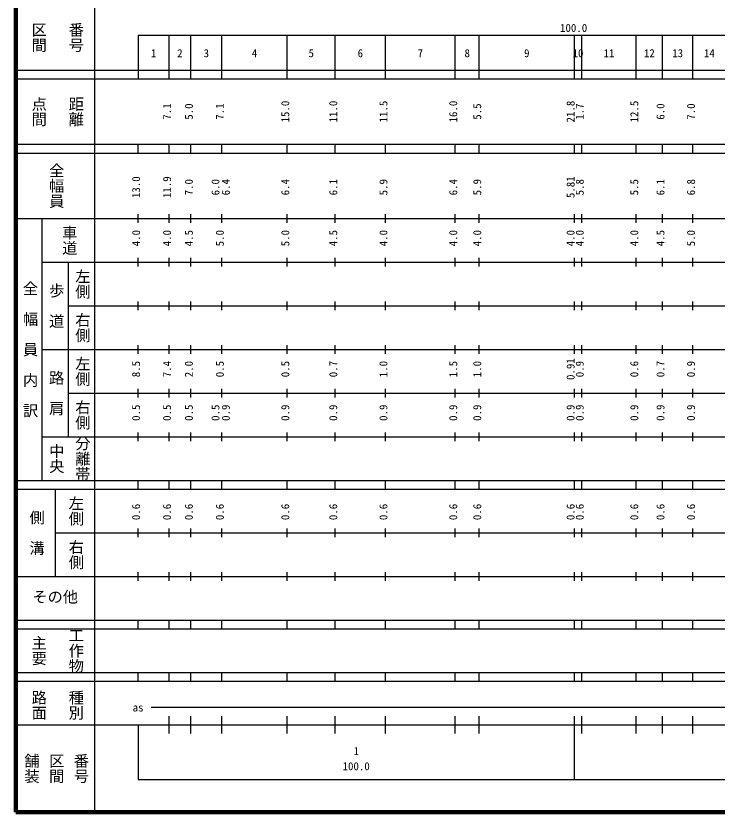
# Model space of a CAD drawing. Units: millimetres on the paper. Extents: x 40 to 680, y 20 to 380.
# Drawn here: x 40 to 200.7, y 20 to 202.4 of the extents above; entities that cross this region are included whole.
import ezdxf
from ezdxf.enums import TextEntityAlignment as Align

# ---------------------------------------------------------------- set-up
doc = ezdxf.new("R2010")
doc.units = ezdxf.units.MM
doc.layers.add('M-TTL', color=2, linetype='Continuous', lineweight=140)
doc.layers.add('M-TTL-BAND', color=7, linetype='Continuous', lineweight=25)
doc.styles.add('@ＭＳ ゴシック', font='')
doc.styles.add('ＭＳ ゴシック', font='')
doc.styles.get('@ＭＳ ゴシック').set_extended_font_data('@MS Gothic')
doc.styles.get('ＭＳ ゴシック').set_extended_font_data('MS Gothic')

msp = doc.modelspace()

# ---------------------------------------------------------------- linework, layer by layer
at = {"layer": 'M-TTL'}
for p, q in [((40, 380), (40, 20)), ((40, 20), (680, 20))]:
    msp.add_line(p, q, dxfattribs=at)
at = {"layer": 'M-TTL-BAND'}
for p, q in [((58, 370), (58, 20)), ((68, 198), (579, 198)), ((68, 198), (68, 188)), ((75.1, 188), (75.1, 198)), ((80.1, 188), (80.1, 198)), ((87.2, 188), (87.2, 198)), ((102.2, 188), (102.2, 198)), ((113.2, 188), (113.2, 198)), ((124.7, 188), (124.7, 198)), ((140.7, 188), (140.7, 198)), ((146.2, 188), (146.2, 198)), ((168, 188), (168, 198)), ((169.7, 188), (169.7, 198)), ((182.2, 188), (182.2, 198)), ((188.2, 188), (188.2, 198)), ((195.2, 188), (195.2, 198)), ((40, 190), (579, 190)), ((40, 188), (579, 188)), ((40, 173), (579, 173)), ((68, 171), (68, 173)), ((75.1, 171), (75.1, 173)), ((80.1, 171), (80.1, 173)), ((87.2, 171), (87.2, 173)), ((102.2, 171), (102.2, 173)), ((113.2, 171), (113.2, 173)), ((124.7, 171), (124.7, 173)), ((140.7, 171), (140.7, 173)), ((146.2, 171), (146.2, 173)), ((168, 171), (168, 173)), ((169.7, 171), (169.7, 173)), ((182.2, 171), (182.2, 173)), ((188.2, 171), (188.2, 173)), ((195.2, 171), (195.2, 173)), ((40, 171), (579, 171)), ((68, 155), (68, 157)), ((75.1, 155), (75.1, 157)), ((80.1, 155), (80.1, 157)), ((87.2, 155), (87.2, 157)), ((102.2, 155), (102.2, 157)), ((113.2, 155), (113.2, 157)), ((124.7, 155), (124.7, 157)), ((140.7, 155), (140.7, 157)), ((146.2, 155), (146.2, 157)), ((168, 155), (168, 157)), ((169.7, 155), (169.7, 157)), ((182.2, 155), (182.2, 157)), ((188.2, 155), (188.2, 157)), ((195.2, 155), (195.2, 157)), ((40, 156), (579, 156)), ((46, 96), (46, 156)), ((46, 146), (579, 146)), ((52, 146), (52, 106)), ((68, 145), (68, 147)), ((75.1, 145), (75.1, 147)), ((80.1, 145), (80.1, 147)), ((87.2, 145), (87.2, 147)), ((102.2, 145), (102.2, 147)), ((113.2, 145), (113.2, 147)), ((124.7, 145), (124.7, 147)), ((140.7, 145), (140.7, 147)), ((146.2, 145), (146.2, 147)), ((168, 145), (168, 147)), ((169.7, 145), (169.7, 147)), ((182.2, 145), (182.2, 147)), ((188.2, 145), (188.2, 147)), ((195.2, 145), (195.2, 147)), ((68, 135), (68, 137)), ((75.1, 135), (75.1, 137)), ((80.1, 135), (80.1, 137)), ((87.2, 135), (87.2, 137)), ((102.2, 135), (102.2, 137)), ((113.2, 135), (113.2, 137)), ((124.7, 135), (124.7, 137)), ((140.7, 135), (140.7, 137)), ((146.2, 135), (146.2, 137)), ((168, 135), (168, 137)), ((169.7, 135), (169.7, 137)), ((182.2, 135), (182.2, 137)), ((188.2, 135), (188.2, 137)), ((195.2, 135), (195.2, 137)), ((52, 136), (579, 136)), ((46, 126), (579, 126)), ((68, 125), (68, 127)), ((75.1, 125), (75.1, 127)), ((80.1, 125), (80.1, 127)), ((87.2, 125), (87.2, 127)), ((102.2, 125), (102.2, 127)), ((113.2, 125), (113.2, 127)), ((124.7, 125), (124.7, 127)), ((140.7, 125), (140.7, 127)), ((146.2, 125), (146.2, 127)), ((168, 125), (168, 127)), ((169.7, 125), (169.7, 127)), ((182.2, 125), (182.2, 127)), ((188.2, 125), (188.2, 127)), ((195.2, 125), (195.2, 127)), ((68, 115), (68, 117)), ((75.1, 115), (75.1, 117)), ((80.1, 115), (80.1, 117)), ((87.2, 115), (87.2, 117)), ((102.2, 115), (102.2, 117)), ((113.2, 115), (113.2, 117)), ((124.7, 115), (124.7, 117)), ((140.7, 115), (140.7, 117)), ((146.2, 115), (146.2, 117)), ((168, 115), (168, 117)), ((169.7, 115), (169.7, 117)), ((182.2, 115), (182.2, 117)), ((188.2, 115), (188.2, 117)), ((195.2, 115), (195.2, 117)), ((52, 116), (579, 116)), ((46, 106), (579, 106)), ((68, 105), (68, 107)), ((75.1, 105), (75.1, 107)), ((80.1, 105), (80.1, 107)), ((87.2, 105), (87.2, 107)), ((102.2, 105), (102.2, 107)), ((113.2, 105), (113.2, 107)), ((124.7, 105), (124.7, 107)), ((140.7, 105), (140.7, 107)), ((146.2, 105), (146.2, 107)), ((168, 105), (168, 107)), ((169.7, 105), (169.7, 107)), ((182.2, 105), (182.2, 107)), ((188.2, 105), (188.2, 107)), ((195.2, 105), (195.2, 107)), ((40, 96), (579, 96)), ((68, 94), (68, 96)), ((75.1, 94), (75.1, 96)), ((80.1, 94), (80.1, 96)), ((87.2, 94), (87.2, 96)), ((102.2, 94), (102.2, 96)), ((113.2, 94), (113.2, 96)), ((124.7, 94), (124.7, 96)), ((140.7, 94), (140.7, 96)), ((146.2, 94), (146.2, 96)), ((168, 94), (168, 96)), ((169.7, 94), (169.7, 96)), ((182.2, 94), (182.2, 96)), ((188.2, 94), (188.2, 96)), ((195.2, 94), (195.2, 96)), ((40, 94), (579, 94)), ((49, 94), (49, 74)), ((49, 84), (579, 84)), ((68, 83), (68, 85)), ((75.1, 83), (75.1, 85)), ((80.1, 83), (80.1, 85)), ((87.2, 83), (87.2, 85)), ((102.2, 83), (102.2, 85)), ((113.2, 83), (113.2, 85)), ((124.7, 83), (124.7, 85)), ((140.7, 83), (140.7, 85)), ((146.2, 83), (146.2, 85)), ((168, 83), (168, 85)), ((169.7, 83), (169.7, 85)), ((182.2, 83), (182.2, 85)), ((188.2, 83), (188.2, 85)), ((195.2, 83), (195.2, 85)), ((68, 73), (68, 75)), ((75.1, 73), (75.1, 75)), ((80.1, 73), (80.1, 75)), ((87.2, 73), (87.2, 75)), ((102.2, 73), (102.2, 75)), ((113.2, 73), (113.2, 75)), ((124.7, 73), (124.7, 75)), ((140.7, 73), (140.7, 75)), ((146.2, 73), (146.2, 75)), ((168, 73), (168, 75)), ((169.7, 73), (169.7, 75)), ((182.2, 73), (182.2, 75)), ((188.2, 73), (188.2, 75)), ((195.2, 73), (195.2, 75)), ((40, 74), (579, 74)), ((40, 64), (579, 64)), ((68, 62), (68, 64)), ((75.1, 62), (75.1, 64)), ((80.1, 62), (80.1, 64)), ((87.2, 62), (87.2, 64)), ((102.2, 62), (102.2, 64)), ((113.2, 62), (113.2, 64)), ((124.7, 62), (124.7, 64)), ((140.7, 62), (140.7, 64)), ((146.2, 62), (146.2, 64)), ((168, 62), (168, 64)), ((169.7, 62), (169.7, 64)), ((182.2, 62), (182.2, 64)), ((188.2, 62), (188.2, 64)), ((195.2, 62), (195.2, 64)), ((40, 62), (579, 62)), ((40, 52), (579, 52)), ((68, 50), (68, 52)), ((75.1, 50), (75.1, 52)), ((80.1, 50), (80.1, 52)), ((87.2, 50), (87.2, 52)), ((102.2, 50), (102.2, 52)), ((113.2, 50), (113.2, 52)), ((124.7, 50), (124.7, 52)), ((140.7, 50), (140.7, 52)), ((146.2, 50), (146.2, 52)), ((168, 50), (168, 52)), ((169.7, 50), (169.7, 52)), ((182.2, 50), (182.2, 52)), ((188.2, 50), (188.2, 52)), ((195.2, 50), (195.2, 52)), ((40, 50), (579, 50)), ((71, 44), (565, 44)), ((75.1, 38), (75.1, 42)), ((80.1, 38), (80.1, 42)), ((87.2, 38), (87.2, 42)), ((102.2, 38), (102.2, 42)), ((113.2, 38), (113.2, 42)), ((124.7, 38), (124.7, 42)), ((140.7, 38), (140.7, 42)), ((146.2, 38), (146.2, 42)), ((168, 27.5), (168, 42)), ((169.7, 38), (169.7, 42)), ((182.2, 38), (182.2, 42)), ((188.2, 38), (188.2, 42)), ((195.2, 38), (195.2, 42)), ((40, 40), (579, 40)), ((68, 40), (68, 27.5)), ((68, 27.5), (579, 27.5))]:
    msp.add_line(p, q, dxfattribs=at)

# ---------------------------------------------------------------- texts
for s, height, rotation, style, p in [('番号', 2.566, 270, '@ＭＳ ゴシック', (51.75, 201)), ('区間', 2.566, 270, '@ＭＳ ゴシック', (43.25, 201)), ('点間', 2.566, 270, '@ＭＳ ゴシック', (43.25, 184)), ('距離', 2.566, 270, '@ＭＳ ゴシック', (51.75, 184)), ('15.0', 1.833, 90, 'ＭＳ ゴシック', (103.2, 178)), ('11.0', 1.833, 90, 'ＭＳ ゴシック', (114.2, 178)), ('11.5', 1.833, 90, 'ＭＳ ゴシック', (125.7, 178)), ('16.0', 1.833, 90, 'ＭＳ ゴシック', (141.7, 178)), ('21.8', 1.833, 90, 'ＭＳ ゴシック', (168.6, 178)), ('12.5', 1.833, 90, 'ＭＳ ゴシック', (183.2, 178)), ('7.1', 1.833, 90, 'ＭＳ ゴシック', (76.1, 178.625)), ('5.0', 1.833, 90, 'ＭＳ ゴシック', (81.1, 178.625)), ('7.1', 1.833, 90, 'ＭＳ ゴシック', (88.2, 178.625)), ('5.5', 1.833, 90, 'ＭＳ ゴシック', (147.2, 178.625)), ('1.7', 1.833, 90, 'ＭＳ ゴシック', (170.7, 178.625)), ('6.0', 1.833, 90, 'ＭＳ ゴシック', (189.2, 178.625)), ('7.0', 1.833, 90, 'ＭＳ ゴシック', (196.2, 178.625)), ('全幅員', 2.566, 270, '@ＭＳ ゴシック', (47.25, 168.75)), ('13.0', 1.833, 90, 'ＭＳ ゴシック', (69, 160.674)), ('11.9', 1.833, 90, 'ＭＳ ゴシック', (76.1, 160.674)), ('7.0', 1.833, 90, 'ＭＳ ゴシック', (81.1, 161.299)), ('6.0', 1.833, 90, 'ＭＳ ゴシック', (87.2, 161.299)), ('6.4', 1.833, 90, 'ＭＳ ゴシック', (89.57, 161.299)), ('6.4', 1.833, 90, 'ＭＳ ゴシック', (103.2, 161.299)), ('6.1', 1.833, 90, 'ＭＳ ゴシック', (114.2, 161.299)), ('5.9', 1.833, 90, 'ＭＳ ゴシック', (125.7, 161.299)), ('6.4', 1.833, 90, 'ＭＳ ゴシック', (141.7, 161.299)), ('5.9', 1.833, 90, 'ＭＳ ゴシック', (147.2, 161.299)), ('5.81', 1.833, 90, 'ＭＳ ゴシック', (168.6, 160.674)), ('5.8', 1.833, 90, 'ＭＳ ゴシック', (170.7, 161.299)), ('5.5', 1.833, 90, 'ＭＳ ゴシック', (183.2, 161.299)), ('6.1', 1.833, 90, 'ＭＳ ゴシック', (189.2, 161.299)), ('6.8', 1.833, 90, 'ＭＳ ゴシック', (196.2, 161.299)), ('車道', 2.566, 270, '@ＭＳ ゴシック', (50.25, 154.5)), ('4.0', 1.833, 90, 'ＭＳ ゴシック', (69, 149.625)), ('4.0', 1.833, 90, 'ＭＳ ゴシック', (76.1, 149.625)), ('5.0', 1.833, 90, 'ＭＳ ゴシック', (88.2, 149.625)), ('5.0', 1.833, 90, 'ＭＳ ゴシック', (103.2, 149.625)), ('4.0', 1.833, 90, 'ＭＳ ゴシック', (125.7, 149.625)), ('4.0', 1.833, 90, 'ＭＳ ゴシック', (141.7, 149.625)), ('4.0', 1.833, 90, 'ＭＳ ゴシック', (147.2, 149.625)), ('4.0', 1.833, 90, 'ＭＳ ゴシック', (168.6, 149.625)), ('4.0', 1.833, 90, 'ＭＳ ゴシック', (170.7, 149.625)), ('4.0', 1.833, 90, 'ＭＳ ゴシック', (183.2, 149.625)), ('5.0', 1.833, 90, 'ＭＳ ゴシック', (196.2, 149.625)), ('4.5', 1.833, 90, 'ＭＳ ゴシック', (81.1, 149.625)), ('4.5', 1.833, 90, 'ＭＳ ゴシック', (114.2, 149.625)), ('4.5', 1.833, 90, 'ＭＳ ゴシック', (189.2, 149.625)), ('左側', 2.566, 270, '@ＭＳ ゴシック', (53.25, 144.5)), ('全\u3000幅\u3000員\u3000内\u3000訳', 2.566, 270, '@ＭＳ ゴシック', (41.25, 141.75)), ('歩\u3000道', 2.566, 270, '@ＭＳ ゴシック', (47.25, 141.25)), ('右側', 2.566, 270, '@ＭＳ ゴシック', (53.25, 134.5)), ('左側', 2.566, 270, '@ＭＳ ゴシック', (53.25, 124.5)), ('8.5', 1.833, 90, 'ＭＳ ゴシック', (69, 119.625)), ('7.4', 1.833, 90, 'ＭＳ ゴシック', (76.1, 119.625)), ('2.0', 1.833, 90, 'ＭＳ ゴシック', (81.1, 119.625)), ('0.5', 1.833, 90, 'ＭＳ ゴシック', (88.2, 119.625)), ('0.5', 1.833, 90, 'ＭＳ ゴシック', (103.2, 119.625)), ('0.7', 1.833, 90, 'ＭＳ ゴシック', (114.2, 119.625)), ('1.0', 1.833, 90, 'ＭＳ ゴシック', (125.7, 119.625)), ('1.5', 1.833, 90, 'ＭＳ ゴシック', (141.7, 119.625)), ('1.0', 1.833, 90, 'ＭＳ ゴシック', (147.2, 119.625)), ('0.91', 1.833, 90, 'ＭＳ ゴシック', (168.6, 119)), ('0.9', 1.833, 90, 'ＭＳ ゴシック', (170.7, 119.625)), ('0.6', 1.833, 90, 'ＭＳ ゴシック', (183.2, 119.625)), ('0.7', 1.833, 90, 'ＭＳ ゴシック', (189.2, 119.625)), ('0.9', 1.833, 90, 'ＭＳ ゴシック', (196.2, 119.625)), ('路\u3000肩', 2.566, 270, '@ＭＳ ゴシック', (47.25, 121.25)), ('右側', 2.566, 270, '@ＭＳ ゴシック', (53.25, 114.5)), ('0.5', 1.833, 90, 'ＭＳ ゴシック', (69, 109.625)), ('0.5', 1.833, 90, 'ＭＳ ゴシック', (76.1, 109.625)), ('0.5', 1.833, 90, 'ＭＳ ゴシック', (81.1, 109.625)), ('0.5', 1.833, 90, 'ＭＳ ゴシック', (87.2, 109.625)), ('0.9', 1.833, 90, 'ＭＳ ゴシック', (89.57, 109.625)), ('0.9', 1.833, 90, 'ＭＳ ゴシック', (103.2, 109.625)), ('0.9', 1.833, 90, 'ＭＳ ゴシック', (114.2, 109.625)), ('0.9', 1.833, 90, 'ＭＳ ゴシック', (125.7, 109.625)), ('0.9', 1.833, 90, 'ＭＳ ゴシック', (141.7, 109.625)), ('0.9', 1.833, 90, 'ＭＳ ゴシック', (147.2, 109.625)), ('0.9', 1.833, 90, 'ＭＳ ゴシック', (168.6, 109.625)), ('0.9', 1.833, 90, 'ＭＳ ゴシック', (170.7, 109.625)), ('0.9', 1.833, 90, 'ＭＳ ゴシック', (183.2, 109.625)), ('0.9', 1.833, 90, 'ＭＳ ゴシック', (189.2, 109.625)), ('0.9', 1.833, 90, 'ＭＳ ゴシック', (196.2, 109.625)), ('分離帯', 2.566, 270, '@ＭＳ ゴシック', (53.25, 106.25)), ('中央', 2.566, 270, '@ＭＳ ゴシック', (47.25, 104.5)), ('左側', 2.566, 270, '@ＭＳ ゴシック', (51.75, 92.5)), ('0.6', 1.833, 90, 'ＭＳ ゴシック', (69, 86.889)), ('0.6', 1.833, 90, 'ＭＳ ゴシック', (76.1, 86.889)), ('0.6', 1.833, 90, 'ＭＳ ゴシック', (81.1, 86.889)), ('0.6', 1.833, 90, 'ＭＳ ゴシック', (88.2, 86.889)), ('0.6', 1.833, 90, 'ＭＳ ゴシック', (103.2, 86.889)), ('0.6', 1.833, 90, 'ＭＳ ゴシック', (114.2, 86.889)), ('0.6', 1.833, 90, 'ＭＳ ゴシック', (125.7, 86.889)), ('0.6', 1.833, 90, 'ＭＳ ゴシック', (141.7, 86.889)), ('0.6', 1.833, 90, 'ＭＳ ゴシック', (147.2, 86.889)), ('0.6', 1.833, 90, 'ＭＳ ゴシック', (168.6, 86.889)), ('0.6', 1.833, 90, 'ＭＳ ゴシック', (170.7, 86.889)), ('0.6', 1.833, 90, 'ＭＳ ゴシック', (183.2, 86.889)), ('0.6', 1.833, 90, 'ＭＳ ゴシック', (189.2, 86.889)), ('0.6', 1.833, 90, 'ＭＳ ゴシック', (196.2, 86.889)), ('側\u3000溝', 2.566, 270, '@ＭＳ ゴシック', (42.75, 89.25)), ('右側', 2.566, 270, '@ＭＳ ゴシック', (51.75, 82.5)), ('主要', 2.566, 270, '@ＭＳ ゴシック', (43.25, 60.5)), ('工作物', 2.566, 270, '@ＭＳ ゴシック', (51.75, 62.25)), ('路面', 2.566, 270, '@ＭＳ ゴシック', (43.25, 48)), ('種別', 2.566, 270, '@ＭＳ ゴシック', (51.75, 48)), ('舗装', 2.566, 270, '@ＭＳ ゴシック', (41.583, 33.5)), ('区間', 2.566, 270, '@ＭＳ ゴシック', (47.25, 33.5)), ('番号', 2.566, 270, '@ＭＳ ゴシック', (52.917, 33.5))]:
    msp.add_text(s, height=height, rotation=rotation, dxfattribs=dict(at, style=style)).set_placement(p, align=Align.BOTTOM_LEFT)
at = {"layer": 'M-TTL-BAND', "style": 'ＭＳ ゴシック'}
for s, height, p in [('100.0', 1.833, (164.719, 198.195)), ('1', 1.833, (70.925, 192.405)), ('2', 1.833, (76.975, 192.405)), ('3', 1.833, (83.025, 192.405)), ('4', 1.833, (94.075, 192.405)), ('5', 1.833, (107.075, 192.405)), ('6', 1.833, (118.325, 192.405)), ('7', 1.833, (132.075, 192.405)), ('8', 1.833, (142.825, 192.405)), ('9', 1.833, (156.475, 192.405)), ('10', 1.833, (167.6, 192.405)), ('11', 1.833, (174.7, 192.405)), ('12', 1.833, (183.95, 192.405)), ('13', 1.833, (190.45, 192.405)), ('14', 1.833, (197.7, 192.405)), ('その他', 2.566, (43.75, 67.25)), ('as', 1.833, (66.75, 42.5)), ('1', 1.833, (117.375, 32.523)), ('100.0', 1.833, (114.875, 29.033))]:
    msp.add_text(s, height=height, dxfattribs=at).set_placement(p, align=Align.BOTTOM_LEFT)

doc.saveas('drawing.dxf')
